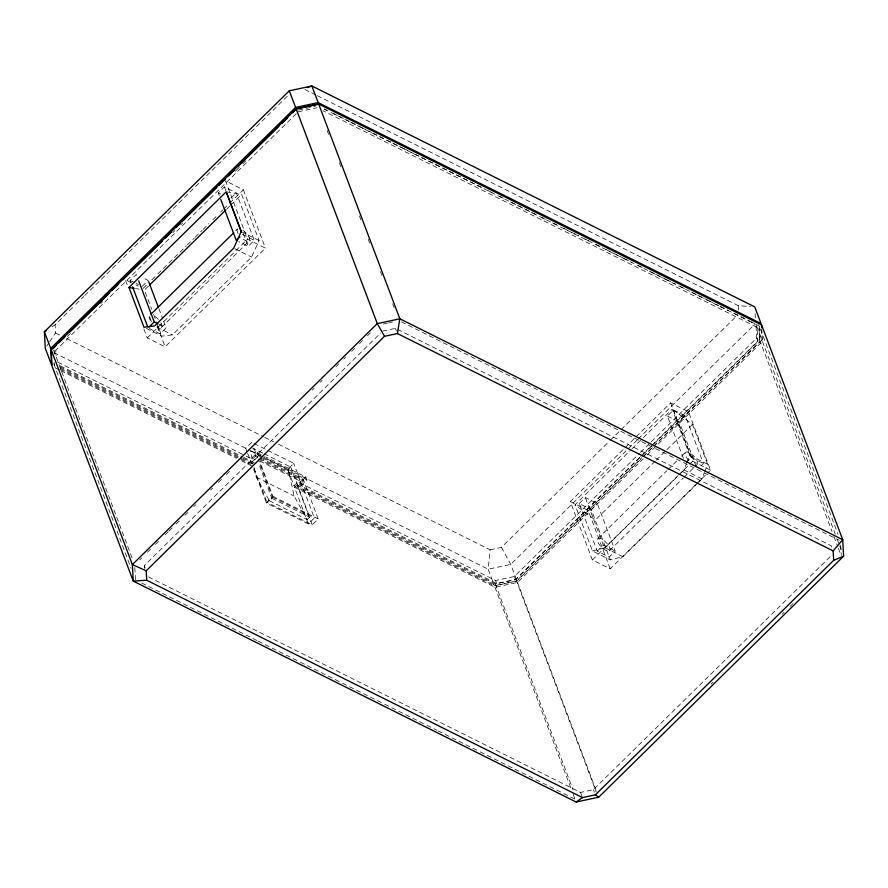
<?xml version="1.0" encoding="UTF-8"?>
<svg xmlns="http://www.w3.org/2000/svg" width="888" height="888" viewBox="0 0 888 888"><rect width="100%" height="100%" fill="white"/><g stroke="black" fill="none" stroke-linecap="round" stroke-linejoin="round"><path stroke-width="0.67" stroke-dasharray="4.44 3.33" d="M278.41 444.178L490.143 549.794L488.156 569.208L494.438 585.836L517.005 581.018L642.424 457.609M681.085 472.904L684.049 469.985L686.38 463.858M686.846 462.626L689.643 455.278L672.227 409.168L642.768 438.161M698.967 481.818L701.931 478.898L704.262 472.771M704.728 471.55L707.525 464.191L692.507 424.442L672.227 409.168M146.365 328.427L161.86 336.164L172.527 334.865L251.57 257.087L259.074 240.504L241.658 194.405L226.185 191.841M46.742 346.109L48.94 342.835M49.673 341.747L55.544 333L55.1 324.742L74.87 305.283M75.857 304.307L83.772 296.525M84.76 295.56L288.389 95.183M67.266 336.508L71.284 332.567M100.644 303.663L102.608 301.731M172.871 232.601L174.847 230.658M180.764 224.842L182.739 222.899M235.009 171.462L236.985 169.519M237.274 169.231L239.238 167.299M242.901 163.692L245.865 160.784M296.215 113.708L55.833 350.238L56.133 355.744M219.281 195.471L218.315 192.907L224.42 186.902L236.33 192.84L254.279 240.337L248.174 246.342L238.639 241.592M131.135 283.028L130.17 280.453L136.275 274.448L137.24 277.023M231.102 197.991L236.33 192.84M142.091 286.402L148.196 280.397L142.235 277.422M143.068 288.434L147.985 283.594M151.915 279.731L156.832 274.892M157.82 273.926L186.336 245.865M187.313 244.899L194.206 238.117M195.182 237.152L202.064 230.381M203.052 229.415L208.946 223.609M212.887 219.736L216.816 215.862M220.746 211.999L222.722 210.056M223.698 209.091L228.616 204.251M229.604 203.285L243.368 189.743L225.485 180.819L247.541 239.194L265.423 248.118L165.124 346.808L147.253 337.895L143.812 328.815M148.374 286.191L144.444 290.054L151.704 309.268M226.928 208.891L229.87 205.994M230.858 205.028L241.658 194.405M235.709 230.802L237.684 228.86M147.253 337.895L247.541 239.194M161.416 327.417L249.139 241.092M149.306 328.549L160.029 333.899L166.134 327.883L163.226 320.191M251.77 442.379L245.754 448.296L247.208 452.136M139.616 559.94L141.581 558.008M147.497 552.181L150.461 549.272M155.389 544.411L159.341 540.537M165.257 534.709L168.221 531.801M169.197 530.824L172.161 527.916M176.102 524.031L180.053 520.157M184.982 515.295L187.945 512.387M193.862 506.56L195.837 504.628M210.623 490.065L212.598 488.123M218.515 482.306L221.478 479.387M226.407 474.536L230.358 470.651M312.221 390.098L314.197 388.156M320.113 382.34L322.089 380.397M335.897 366.811L338.85 363.891M343.778 359.041L345.754 357.098M351.67 351.282L354.634 348.362M359.562 343.512L362.526 340.604M367.454 335.753L370.418 332.834M257.198 452.714L258.341 455.733L252.325 461.649L251.182 458.63L257.198 452.714L264.491 456.354M144.4 568.331L144.256 565.645L380.597 333.078M254.168 462.304L252.447 464.002L251.915 462.57L257.92 456.654L258.464 458.086L303.729 480.663L297.713 486.58L495.837 585.403L516.516 580.985L641.78 457.72M267.799 450.371L293.695 463.292L287.69 469.208L293.961 485.836L494.438 585.836M290.753 467.088L309.679 517.16L307.17 519.624L294.128 496.037L288.245 469.552L290.753 467.088L263.903 453.69M260.373 457.875L303.185 479.231L318.182 518.914L312.176 524.83L266.911 502.253L272.916 496.337L259.907 461.904M259.818 461.05L300.521 481.34L314.374 518.015L308.358 523.931L266.433 503.019L272.438 497.102L258.586 460.428M254.234 467.887L256.288 477.167L269.33 500.754L271.828 498.279L258.73 463.614M293.961 485.836L299.978 479.92L293.695 463.292M308.358 523.931L294.505 487.257L300.521 481.34M312.176 524.83L297.18 485.148L303.185 479.231M639.615 457.376L515.495 579.52L496.681 583.538L300.932 485.891L299.789 482.872L305.794 476.956L265.701 456.954M300.932 485.891L306.937 479.975L305.794 476.956M490.143 549.794L501.443 547.374L609.19 441.347M610.178 440.381L620.057 430.658M621.045 429.681L737.695 314.907M695.781 484.659L610.234 568.831L592.363 559.917L570.307 501.542L624.386 448.329M625.363 447.363L635.198 437.684M636.185 436.718L670.606 402.852L688.478 411.766L710.533 470.141L707.581 473.049M637.129 440.015L510.722 564.391L488.156 569.208L264.258 457.52M638.117 439.038L754.634 324.375M697.979 482.795L622.888 556.676L610.311 559.851L592.429 550.937L575.013 504.828L630.98 449.761M631.967 448.784L641.791 439.127M683.438 458.408L667.432 416.05L673.537 410.045L685.447 415.995L703.396 463.481L700.776 466.056M579.287 503.607L585.392 497.602L597.302 503.54L615.251 551.037L609.146 557.042L597.236 551.093L579.287 503.607L591.208 509.546L610.311 559.851M299.789 482.872L495.548 580.519L514.352 576.501L639.46 453.391M640.448 452.425L650.305 442.735M651.281 441.758L756.698 338.039L755.966 324.275L761.904 340.026L654.267 445.943M640.603 456.41L757.841 341.059L757.109 327.295L323.188 110.845M297.18 485.148L495.293 583.971L515.972 579.553L642.224 455.322M643.212 454.356L653.08 444.644M654.068 443.678L759.606 339.827L758.796 324.686M642.768 456.754L652.636 447.053M653.624 446.076L760.139 341.258M643.412 456.632L653.279 446.919M696.325 466.922L679.342 422L685.447 415.995M591.208 509.546L597.302 503.54M294.505 487.257L494.982 587.257L517.549 582.439L643.123 458.874M647.075 454.978L762.448 341.458L761.86 330.447M655.189 461.161L595.293 520.102L575.013 504.828M656.177 460.195L665.989 450.538M666.977 449.572L692.507 424.442M597.913 538.55L666.91 470.662M667.898 469.685L677.755 459.984M681.695 456.11L685.636 452.225M686.246 462.692L691.475 457.542L673.537 410.045M597.236 551.093L603.329 545.088L585.392 497.602M592.363 559.917L677.91 475.735M678.887 474.769L688.722 465.09M689.71 464.124L692.662 461.227L670.606 402.852M592.429 550.937L605.005 547.763L680.097 473.87M609.379 550.782A8.392 3.275 45.5 0 0 603.119 539.948A8.392 3.275 45.5 0 0 598.445 543.267A8.392 3.275 45.5 0 0 609.379 550.782L683.305 478.044M684.293 477.067L697.102 464.468M696.769 483.694L706.604 474.014M148.485 576.923L580.519 792.429L593.395 789.676L831.723 555.178M711.099 684.126L713.075 682.184M782.117 614.252L784.082 612.309M790.009 606.482L792.962 603.574M51.893 326.851L55.1 324.742M298.446 110.034L315.251 106.449M298.179 111.777L316.983 107.759M383.472 323.965L387.357 323.143M388.644 322.866L392.529 322.033M382.573 331.135L395.449 328.382L831.212 545.743L832.189 548.329M317.26 95.671L738.239 305.661L750.626 306.582M135.42 288.567L139.283 289.199M304.884 89.499L316.028 95.049M324.52 109.069L327.006 110.301M333.2 113.398L338.161 115.873M339.405 116.483L349.317 121.434M350.56 122.056L360.473 126.995M361.716 127.617L371.639 132.567M372.871 133.189L391.475 142.457M392.707 143.079L402.63 148.03M403.874 148.64L413.786 153.591M415.029 154.212L483.216 188.223M488.178 190.698L494.372 193.784M499.334 196.259L505.527 199.356M510.489 201.831L536.53 214.818M541.48 217.283L547.685 220.379M552.647 222.855L558.841 225.941M563.802 228.416L569.996 231.513M571.239 232.134L578.676 235.842M584.87 238.928L589.832 241.403M596.037 244.5L600.987 246.975M605.949 249.45L612.154 252.536M613.386 253.158L623.309 258.097M624.553 258.719L631.99 262.426M638.183 265.523L643.145 267.998M649.339 271.084L654.301 273.56M655.544 274.181L665.456 279.132M666.699 279.742L675.38 284.071M680.341 286.546L685.292 289.022M691.497 292.119L696.458 294.594M697.691 295.204L707.614 300.155M708.857 300.777L718.769 305.716M720.013 306.338L728.693 310.667M733.643 313.142L749.761 321.179M751.004 321.8L754.722 323.654M324.042 108.98L759.34 326.118L838.039 534.409M667.432 416.05L679.342 422M218.315 192.907L220.69 194.095M241.203 231.579L259.074 240.504M689.643 455.278L707.525 464.191M691.475 457.542L703.396 463.481M242.357 234.388L254.279 240.337M692.662 461.227L710.533 470.141M401.465 321.889L598.656 420.246M599.9 420.868L839.249 540.259M684.049 469.985L701.931 478.898M234.887 248.773L251.57 257.087M130.17 280.453L134.932 282.839M136.13 283.427L138.517 284.615M131.147 282.495L125.186 279.52L127.639 286.003M135.92 284.87L138.295 286.058M570.307 501.542L588.178 510.467L610.234 568.831M603.329 545.088L615.251 551.037M158.985 324.32L166.134 327.883M605.005 547.763L622.888 556.676M157.032 327.139L172.527 334.865M55.544 333L60.495 335.475M66.689 338.561L263.558 436.763M264.791 437.384L273.46 441.702M254.234 443.612L266.567 449.761M262.682 453.08L252.914 448.207L256.787 458.486M53.946 352.614L249.45 450.138M250.682 450.76L263.014 456.909M288.245 469.552L250.405 450.671L253.058 462.593M258.341 455.733L261.982 457.553M263.203 458.164L306.937 479.975M258.053 459.007L299.978 479.92M57.909 362.226L244.988 455.544M246.231 456.166L251.182 458.63M60.284 365.856L242.413 456.71M243.656 457.331L252.325 461.649M59.984 366.833L242.002 457.631M243.245 458.252L251.915 462.57M60.528 368.265L252.447 464.002M60.229 369.242L239.66 458.752M240.903 459.362L250.793 464.302M55.811 368.198L59.529 370.052M60.761 370.662L236.486 458.319M241.436 460.794L252.569 466.344L266.433 503.019M256.288 477.167L294.128 496.037M272.916 496.337L318.182 518.914M272.438 497.102L314.374 518.015M271.828 498.279L309.679 517.16M269.33 500.754L307.17 519.624M141.692 583.028L257.021 640.559M258.264 641.18L299.189 661.593M300.433 662.215L341.358 682.628M342.59 683.249L383.516 703.662M384.759 704.273L425.685 724.697M426.928 725.307L436.841 730.258M438.084 730.88L479.009 751.292M480.253 751.914L576.989 800.166M501.443 547.374L510.722 564.391L517.005 581.018M762.448 341.458L835.286 534.232M837.24 539.404L839.204 544.577M839.693 545.876L841.158 549.75M759.606 339.827L832 531.435M833.965 536.607L837.872 546.964M838.361 548.251L841.291 556.021M756.698 338.039L757.841 341.059M517.549 582.439L596.259 790.731M515.972 579.553L596.203 791.863M514.352 576.501L515.495 579.52M593.395 789.676L594.372 792.263M580.519 792.429L582.473 797.591M327.128 130.469L328.593 134.354M339.349 162.815L340.814 166.7M359.396 215.862L360.861 219.736M368.187 239.15L369.652 243.023M380.408 271.495L381.873 275.369M392.629 303.829L394.106 307.714M495.548 580.519L496.681 583.538M495.293 583.971L573.071 789.809M494.982 587.257L571.239 789.088M573.204 794.26L575.158 799.433M395.449 328.382L396.425 330.969M243.368 189.743L265.423 248.118M243.323 233.511L248.174 246.342M224.42 186.902L225.874 190.754M254.179 448.773L257.564 457.72M253.89 467.821L266.911 502.253M247.685 453.413L251.548 463.647M158.863 308.636L162.737 318.903M153.635 314.385L156.055 320.79M156.543 322.078L161.86 336.164M157.287 326.051L165.124 346.808M157.121 326.196L160.029 333.899M144.256 565.645L145.232 568.22M53.524 350.039L132.723 559.618M53.791 363.747L131.091 568.298M840.703 545.01L841.225 554.645M761.327 329.015L761.904 340.026M759.34 326.118L760.139 341.258M755.111 313.775L755.333 317.904M738.239 305.661L738.539 311.177M134.832 567.554L135.487 579.942M54.845 349.972L55.056 354.101M54.19 362.426L54.335 365.179M688.677 460.262A8.392 3.275 45.5 0 1 685.891 452.081A8.392 3.275 45.5 0 1 695.027 457.52A8.392 3.275 45.5 0 1 696.203 464.746M242.879 230.258A8.392 3.275 45.5 0 1 249.65 240.393A8.392 3.275 45.5 0 1 240.715 236.885M238.206 233.577A8.392 3.275 45.5 0 1 238.572 228.571M160.883 322.699A8.392 3.275 45.5 0 1 157.831 326.973M151.593 321.567A8.392 3.275 45.5 0 1 150.483 319.902M155.156 316.583A8.392 3.275 45.5 0 1 158.386 319.38"/><path stroke-width="1.33" d="M843.6 556.221L833.666 560.339L595.349 794.838L582.473 797.591L146.709 580.23L146.209 570.806L384.526 336.297L397.402 333.544L399.844 318.792L318.692 104.029L296.126 108.847L51.227 349.828L52.103 366.344L133.256 581.107L576.134 802.019L598.701 797.202L843.6 556.221L842.723 539.704L761.571 324.941L318.692 104.029M833.666 560.339L833.166 550.915L842.723 539.704L399.844 318.792L377.278 323.609L132.379 564.59L133.256 581.107L146.709 580.23M50.683 348.407L295.582 107.426L318.148 102.597L761.027 323.521L754.745 306.893L311.866 85.981L289.299 90.798L44.4 331.779L45.277 348.296L51.56 364.924L50.683 348.407L44.4 331.779L46.542 330.369M52.991 348.607L55.944 345.698M58.908 342.779L64.824 336.963M69.752 332.112L109.213 293.284M112.166 290.376L118.082 284.549M123.021 279.698L162.471 240.881M165.434 237.962L171.351 232.145M176.279 227.295L180.231 223.41M182.195 221.467L216.716 187.501M218.692 185.559L225.596 178.766M228.56 175.846L234.476 170.03M238.417 166.145L278.854 126.351M281.818 123.443L287.734 117.616M292.663 112.765L296.614 108.88L317.294 104.462M128.971 287.501L226.185 191.841L241.203 231.579L233.699 248.174L154.656 325.952L143.989 327.239L128.971 287.501L134.121 288.345M149.351 285.226L225.952 209.857M150.938 314.208L233.733 232.745M239.749 236.963L236.252 240.393L220.735 199.323M148.984 327.095L154.223 321.944L138.695 280.863M576.134 802.019L582.473 797.591M307.17 87.635L311.866 85.981L318.148 102.597M146.209 570.806L132.379 564.59L51.227 349.828M397.402 333.544L833.166 550.915M154.223 321.944L157.798 323.731M595.349 794.838L598.701 797.202M384.526 336.297L377.278 323.609L296.126 108.847M289.299 90.798L295.582 107.426M226.84 193.318L241.392 231.824M148.673 281.685L158.375 307.348M132.59 286.88L147.63 326.662M761.571 324.941L761.715 327.694M150.483 319.902A8.392 3.275 45.5 0 1 149.373 316.961"/></g></svg>
